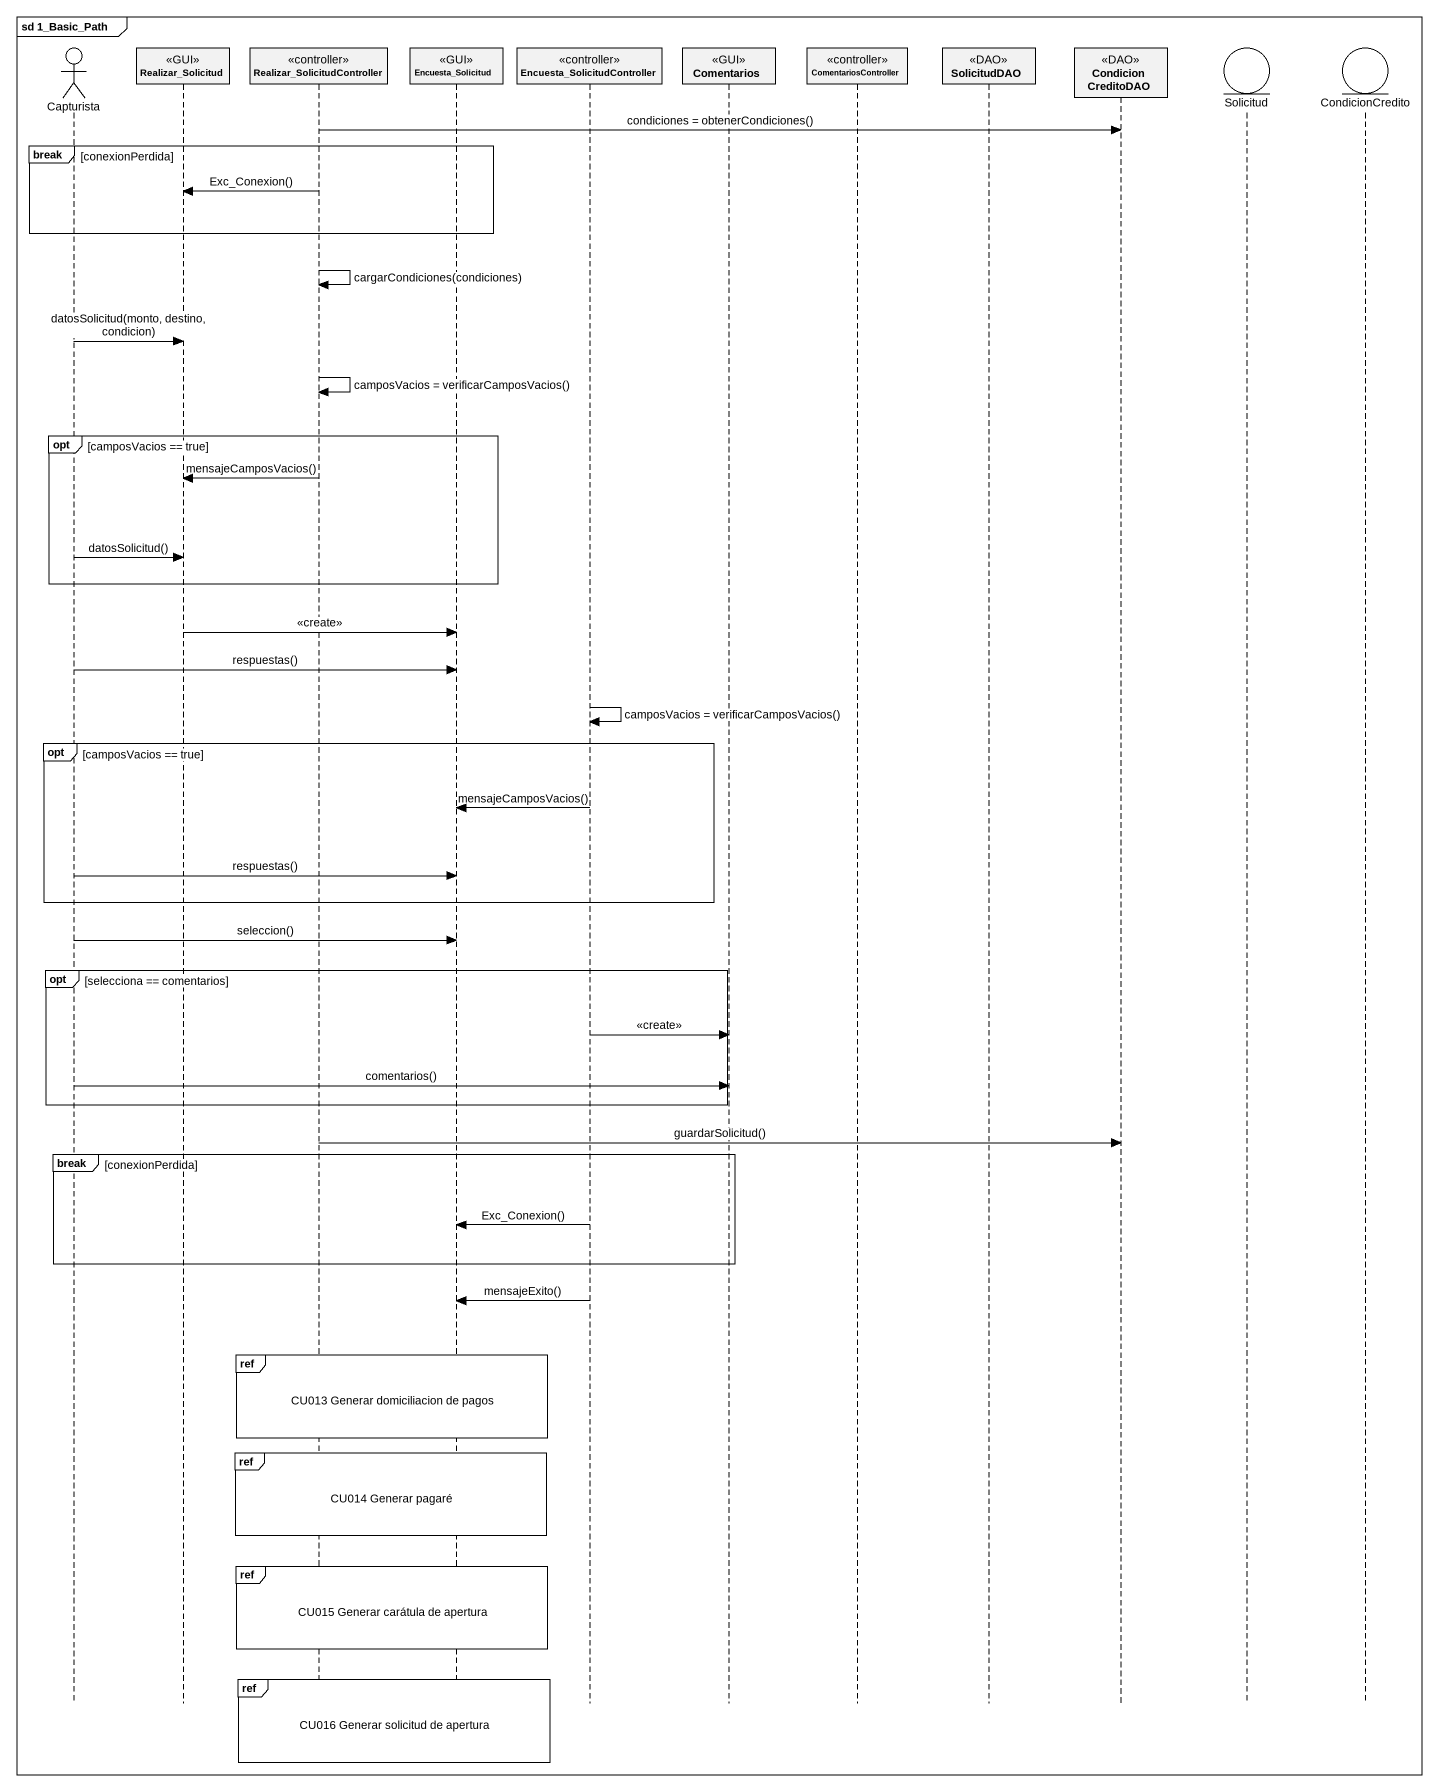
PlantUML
@startuml
mainframe sd 1_Basic_Path
hide footbox
actor Capturista
participant Realizar_Solicitud <<GUI>>
participant Realizar_SolicitudController <<controller>>
participant Encuesta_Solicitud <<GUI>>
participant Encuesta_SolicitudController <<controller>>
participant Comentarios <<GUI>>
participant ComentariosController <<controller>>
participant SolicitudDAO <<DAO>>
participant CondicionCreditoDAO <<DAO>>
entity Solicitud
entity CondicionCredito

Realizar_SolicitudController -> CondicionCreditoDAO : condiciones = obtenerCondiciones()
break conexionPerdida
  Realizar_SolicitudController -> Realizar_Solicitud : Exc_Conexion()
end
Realizar_SolicitudController -> Realizar_SolicitudController : cargarCondiciones(condiciones)
Capturista -> Realizar_Solicitud : datosSolicitud(monto, destino, condicion)
Realizar_SolicitudController -> Realizar_SolicitudController : camposVacios = verificarCamposVacios()
opt camposVacios == true
  Realizar_SolicitudController -> Realizar_Solicitud : mensajeCamposVacios()
  Capturista -> Realizar_Solicitud : datosSolicitud()
end
Realizar_Solicitud -> Encuesta_Solicitud : <<create>>
Capturista -> Encuesta_Solicitud : respuestas()
Encuesta_SolicitudController -> Encuesta_SolicitudController : camposVacios = verificarCamposVacios()
opt camposVacios == true
  Encuesta_SolicitudController -> Encuesta_Solicitud : mensajeCamposVacios()
  Capturista -> Encuesta_Solicitud : respuestas()
end
Capturista -> Encuesta_Solicitud : seleccion()
opt selecciona == comentarios
  Encuesta_SolicitudController -> Comentarios : <<create>>
  Capturista -> Comentarios : comentarios()
end
Realizar_SolicitudController -> CondicionCreditoDAO : guardarSolicitud()
break conexionPerdida
  Encuesta_SolicitudController -> Encuesta_Solicitud : Exc_Conexion()
end
Encuesta_SolicitudController -> Encuesta_Solicitud : mensajeExito()
ref over Realizar_SolicitudController, Encuesta_Solicitud : CU013 Generar domiciliacion de pagos
ref over Realizar_SolicitudController, Encuesta_Solicitud : CU014 Generar pagaré
ref over Realizar_SolicitudController, Encuesta_Solicitud : CU015 Generar carátula de apertura
ref over Realizar_SolicitudController, Encuesta_Solicitud : CU016 Generar solicitud de apertura
@enduml
